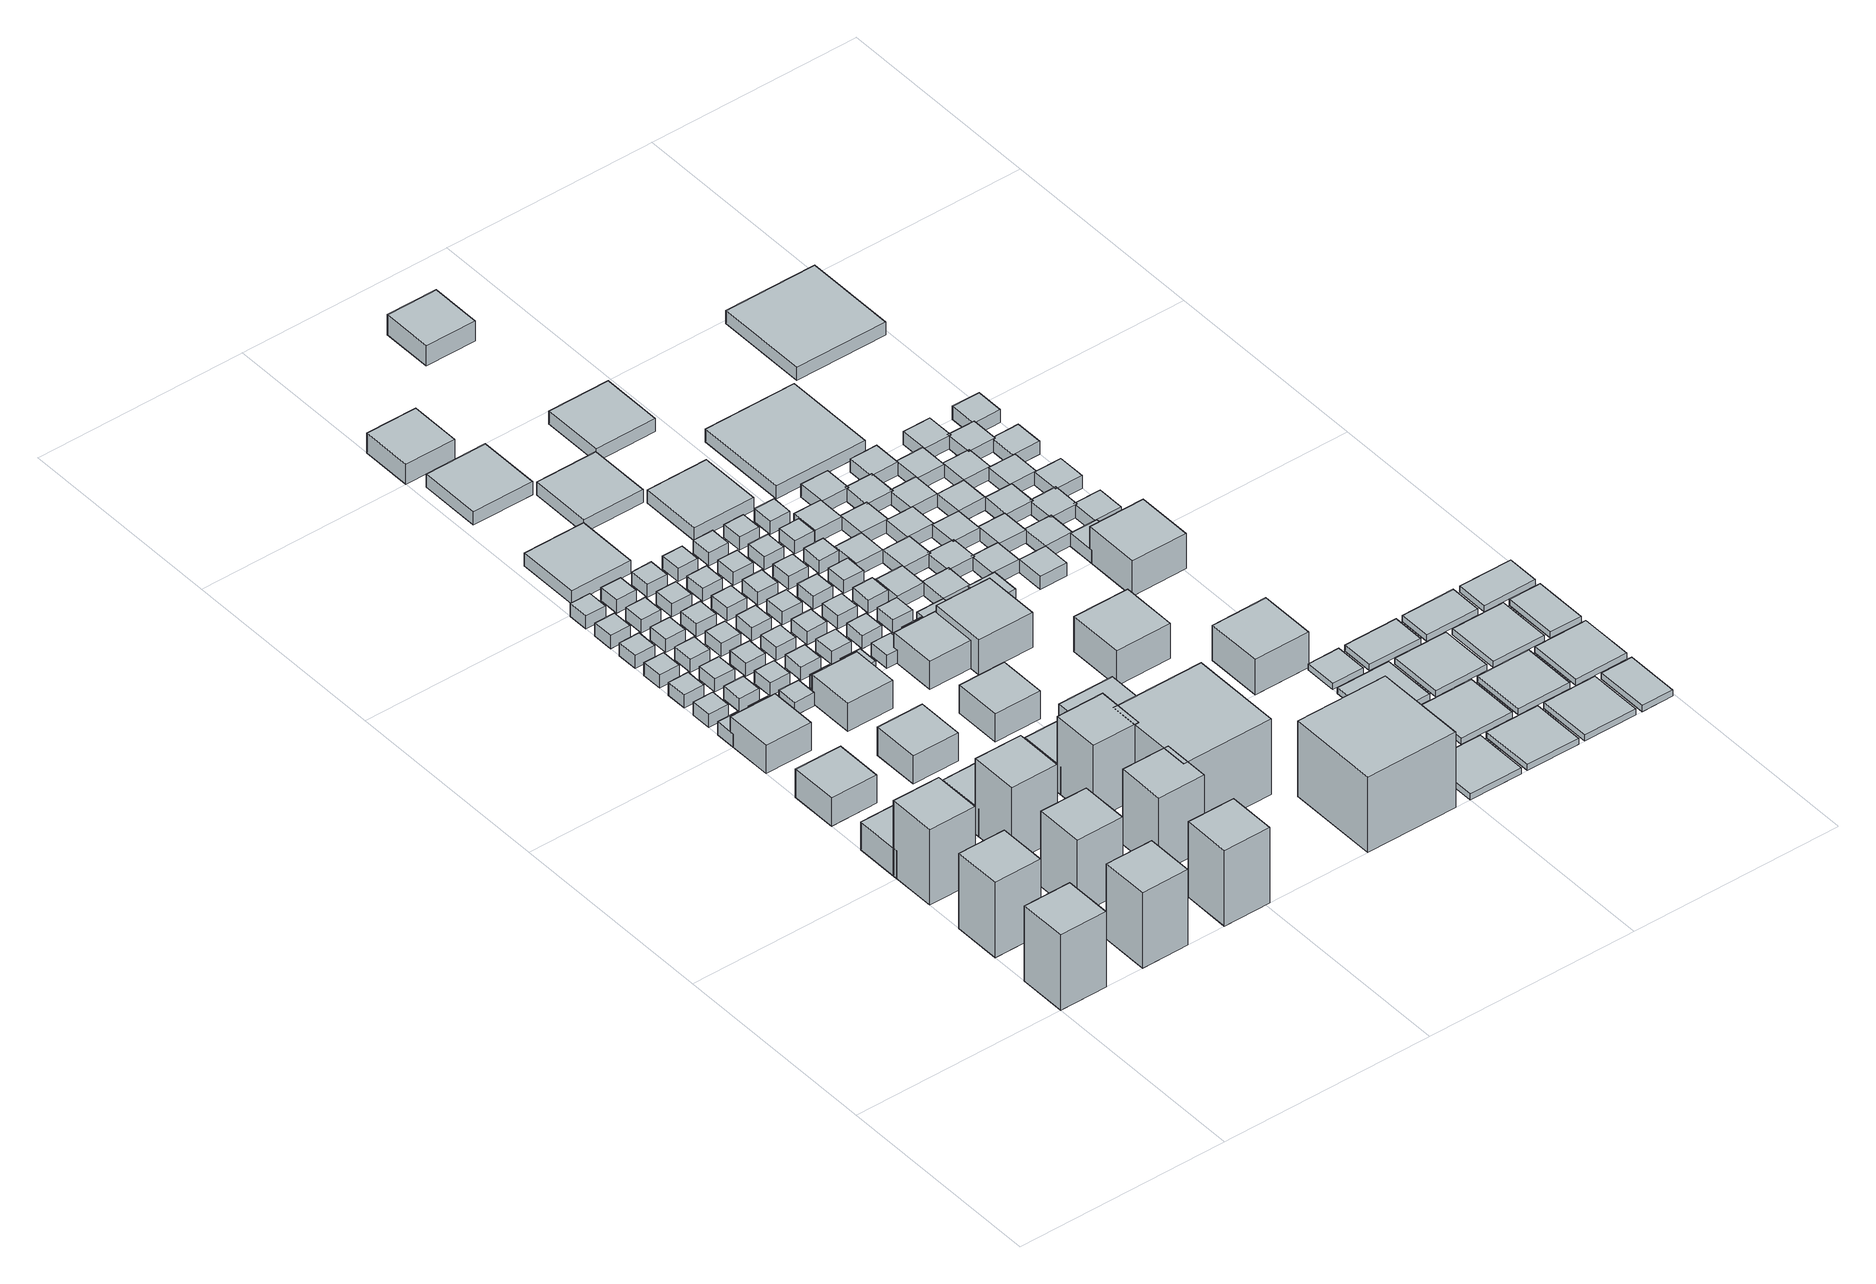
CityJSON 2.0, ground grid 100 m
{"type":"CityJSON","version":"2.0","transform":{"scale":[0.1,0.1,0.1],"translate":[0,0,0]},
"CityObjects":{
"object1":{"type":"GenericCityObject","geometry":[{"type":"Solid","lod":"1","boundaries":[[[[0,1,2,3]],[[4,5,1,0]],[[5,6,2,1]],[[6,7,3,2]],[[7,4,0,3]],[[7,6,5,4]]]]}]},
"object2":{"type":"GenericCityObject","geometry":[{"type":"Solid","lod":"1","boundaries":[[[[8,9,10,11]],[[12,13,9,8]],[[13,14,10,9]],[[14,15,11,10]],[[15,12,8,11]],[[15,14,13,12]]]]}]},
"object3":{"type":"GenericCityObject","geometry":[{"type":"Solid","lod":"1","boundaries":[[[[16,17,18,19]],[[20,21,17,16]],[[21,22,18,17]],[[22,23,19,18]],[[23,20,16,19]],[[23,22,21,20]]]]}]},
"object4":{"type":"GenericCityObject","geometry":[{"type":"Solid","lod":"1","boundaries":[[[[24,25,26,27]],[[28,29,25,24]],[[29,30,26,25]],[[30,31,27,26]],[[31,28,24,27]],[[31,30,29,28]]]]}]},
"object5":{"type":"GenericCityObject","geometry":[{"type":"Solid","lod":"1","boundaries":[[[[32,33,34,35]],[[36,37,33,32]],[[37,38,34,33]],[[38,39,35,34]],[[39,36,32,35]],[[39,38,37,36]]]]}]},
"object6":{"type":"GenericCityObject","geometry":[{"type":"Solid","lod":"1","boundaries":[[[[40,41,42,43]],[[44,45,41,40]],[[45,46,42,41]],[[46,47,43,42]],[[47,44,40,43]],[[47,46,45,44]]]]}]},
"object7":{"type":"GenericCityObject","geometry":[{"type":"Solid","lod":"1","boundaries":[[[[48,49,50,51]],[[52,53,49,48]],[[53,54,50,49]],[[54,55,51,50]],[[55,52,48,51]],[[55,54,53,52]]]]}]},
"object8":{"type":"GenericCityObject","geometry":[{"type":"Solid","lod":"1","boundaries":[[[[56,57,58,59]],[[60,61,57,56]],[[61,62,58,57]],[[62,63,59,58]],[[63,60,56,59]],[[63,62,61,60]]]]}]},
"object9":{"type":"GenericCityObject","geometry":[{"type":"Solid","lod":"1","boundaries":[[[[64,65,66,67]],[[68,69,65,64]],[[69,70,66,65]],[[70,71,67,66]],[[71,68,64,67]],[[71,70,69,68]]]]}]},
"object10":{"type":"GenericCityObject","geometry":[{"type":"Solid","lod":"1","boundaries":[[[[72,73,74,75]],[[76,77,73,72]],[[77,78,74,73]],[[78,79,75,74]],[[79,76,72,75]],[[79,78,77,76]]]]}]},
"object11":{"type":"GenericCityObject","geometry":[{"type":"Solid","lod":"1","boundaries":[[[[80,81,82,83]],[[84,85,81,80]],[[85,86,82,81]],[[86,87,83,82]],[[87,84,80,83]],[[87,86,85,84]]]]}]},
"object12":{"type":"GenericCityObject","geometry":[{"type":"Solid","lod":"1","boundaries":[[[[88,89,90,91]],[[92,93,89,88]],[[93,94,90,89]],[[94,95,91,90]],[[95,92,88,91]],[[95,94,93,92]]]]}]},
"object13":{"type":"GenericCityObject","geometry":[{"type":"Solid","lod":"1","boundaries":[[[[96,97,98,99]],[[100,101,97,96]],[[101,102,98,97]],[[102,103,99,98]],[[103,100,96,99]],[[103,102,101,100]]]]}]},
"object14":{"type":"GenericCityObject","geometry":[{"type":"Solid","lod":"1","boundaries":[[[[104,105,106,107]],[[108,109,105,104]],[[109,110,106,105]],[[110,111,107,106]],[[111,108,104,107]],[[111,110,109,108]]]]}]},
"object15":{"type":"GenericCityObject","geometry":[{"type":"Solid","lod":"1","boundaries":[[[[112,113,114,115]],[[116,117,113,112]],[[117,118,114,113]],[[118,119,115,114]],[[119,116,112,115]],[[119,118,117,116]]]]}]},
"object16":{"type":"GenericCityObject","geometry":[{"type":"Solid","lod":"1","boundaries":[[[[120,121,122,123]],[[124,125,121,120]],[[125,126,122,121]],[[126,127,123,122]],[[127,124,120,123]],[[127,126,125,124]]]]}]},
"object17":{"type":"GenericCityObject","geometry":[{"type":"Solid","lod":"1","boundaries":[[[[128,129,130,131]],[[132,133,129,128]],[[133,134,130,129]],[[134,135,131,130]],[[135,132,128,131]],[[135,134,133,132]]]]}]},
"object18":{"type":"GenericCityObject","geometry":[{"type":"Solid","lod":"1","boundaries":[[[[136,137,138,139]],[[140,141,137,136]],[[141,142,138,137]],[[142,143,139,138]],[[143,140,136,139]],[[143,142,141,140]]]]}]},
"object19":{"type":"GenericCityObject","geometry":[{"type":"Solid","lod":"1","boundaries":[[[[144,145,146,147]],[[148,149,145,144]],[[149,150,146,145]],[[150,151,147,146]],[[151,148,144,147]],[[151,150,149,148]]]]}]},
"object20":{"type":"GenericCityObject","geometry":[{"type":"Solid","lod":"1","boundaries":[[[[152,153,154,155]],[[156,157,153,152]],[[157,158,154,153]],[[158,159,155,154]],[[159,156,152,155]],[[159,158,157,156]]]]}]},
"object21":{"type":"GenericCityObject","geometry":[{"type":"Solid","lod":"1","boundaries":[[[[160,161,162,163]],[[164,165,161,160]],[[165,166,162,161]],[[166,167,163,162]],[[167,164,160,163]],[[167,166,165,164]]]]}]},
"object22":{"type":"GenericCityObject","geometry":[{"type":"Solid","lod":"1","boundaries":[[[[168,169,170,171]],[[172,173,169,168]],[[173,174,170,169]],[[174,175,171,170]],[[175,172,168,171]],[[175,174,173,172]]]]}]},
"object23":{"type":"GenericCityObject","geometry":[{"type":"Solid","lod":"1","boundaries":[[[[176,177,178,179]],[[180,181,177,176]],[[181,182,178,177]],[[182,183,179,178]],[[183,180,176,179]],[[183,182,181,180]]]]}]},
"object24":{"type":"GenericCityObject","geometry":[{"type":"Solid","lod":"1","boundaries":[[[[184,185,186,187]],[[188,189,185,184]],[[189,190,186,185]],[[190,191,187,186]],[[191,188,184,187]],[[191,190,189,188]]]]}]},
"object25":{"type":"GenericCityObject","geometry":[{"type":"Solid","lod":"1","boundaries":[[[[192,193,194,195]],[[196,197,193,192]],[[197,198,194,193]],[[198,199,195,194]],[[199,196,192,195]],[[199,198,197,196]]]]}]},
"object26":{"type":"GenericCityObject","geometry":[{"type":"Solid","lod":"1","boundaries":[[[[200,201,202,203]],[[204,205,201,200]],[[205,206,202,201]],[[206,207,203,202]],[[207,204,200,203]],[[207,206,205,204]]]]}]},
"object27":{"type":"GenericCityObject","geometry":[{"type":"Solid","lod":"1","boundaries":[[[[208,209,210,211]],[[212,213,209,208]],[[213,214,210,209]],[[214,215,211,210]],[[215,212,208,211]],[[215,214,213,212]]]]}]},
"object28":{"type":"GenericCityObject","geometry":[{"type":"Solid","lod":"1","boundaries":[[[[216,217,218,219]],[[220,221,217,216]],[[221,222,218,217]],[[222,223,219,218]],[[223,220,216,219]],[[223,222,221,220]]]]}]},
"object29":{"type":"GenericCityObject","geometry":[{"type":"Solid","lod":"1","boundaries":[[[[224,225,226,227]],[[228,229,225,224]],[[229,230,226,225]],[[230,231,227,226]],[[231,228,224,227]],[[231,230,229,228]]]]}]},
"object30":{"type":"GenericCityObject","geometry":[{"type":"Solid","lod":"1","boundaries":[[[[232,233,234,235]],[[236,237,233,232]],[[237,238,234,233]],[[238,239,235,234]],[[239,236,232,235]],[[239,238,237,236]]]]}]},
"object31":{"type":"GenericCityObject","geometry":[{"type":"Solid","lod":"1","boundaries":[[[[240,241,242,243]],[[244,245,241,240]],[[245,246,242,241]],[[246,247,243,242]],[[247,244,240,243]],[[247,246,245,244]]]]}]},
"object32":{"type":"GenericCityObject","geometry":[{"type":"Solid","lod":"1","boundaries":[[[[248,249,250,251]],[[252,253,249,248]],[[253,254,250,249]],[[254,255,251,250]],[[255,252,248,251]],[[255,254,253,252]]]]}]},
"object33":{"type":"GenericCityObject","geometry":[{"type":"Solid","lod":"1","boundaries":[[[[256,257,258,259]],[[260,261,257,256]],[[261,262,258,257]],[[262,263,259,258]],[[263,260,256,259]],[[263,262,261,260]]]]}]},
"object34":{"type":"GenericCityObject","geometry":[{"type":"Solid","lod":"1","boundaries":[[[[264,265,266,267]],[[268,269,265,264]],[[269,270,266,265]],[[270,271,267,266]],[[271,268,264,267]],[[271,270,269,268]]]]}]},
"object35":{"type":"GenericCityObject","geometry":[{"type":"Solid","lod":"1","boundaries":[[[[272,273,274,275]],[[276,277,273,272]],[[277,278,274,273]],[[278,279,275,274]],[[279,276,272,275]],[[279,278,277,276]]]]}]},
"object36":{"type":"GenericCityObject","geometry":[{"type":"Solid","lod":"1","boundaries":[[[[280,281,282,283]],[[284,285,281,280]],[[285,286,282,281]],[[286,287,283,282]],[[287,284,280,283]],[[287,286,285,284]]]]}]},
"object37":{"type":"GenericCityObject","geometry":[{"type":"Solid","lod":"1","boundaries":[[[[288,289,290,291]],[[292,293,289,288]],[[293,294,290,289]],[[294,295,291,290]],[[295,292,288,291]],[[295,294,293,292]]]]}]},
"object38":{"type":"GenericCityObject","geometry":[{"type":"Solid","lod":"1","boundaries":[[[[296,297,298,299]],[[300,301,297,296]],[[301,302,298,297]],[[302,303,299,298]],[[303,300,296,299]],[[303,302,301,300]]]]}]},
"object39":{"type":"GenericCityObject","geometry":[{"type":"Solid","lod":"1","boundaries":[[[[304,305,306,307]],[[308,309,305,304]],[[309,310,306,305]],[[310,311,307,306]],[[311,308,304,307]],[[311,310,309,308]]]]}]},
"object40":{"type":"GenericCityObject","geometry":[{"type":"Solid","lod":"1","boundaries":[[[[312,313,314,315]],[[316,317,313,312]],[[317,318,314,313]],[[318,319,315,314]],[[319,316,312,315]],[[319,318,317,316]]]]}]},
"object41":{"type":"GenericCityObject","geometry":[{"type":"Solid","lod":"1","boundaries":[[[[320,321,322,323]],[[324,325,321,320]],[[325,326,322,321]],[[326,327,323,322]],[[327,324,320,323]],[[327,326,325,324]]]]}]},
"object42":{"type":"GenericCityObject","geometry":[{"type":"Solid","lod":"1","boundaries":[[[[328,329,330,331]],[[332,333,329,328]],[[333,334,330,329]],[[334,335,331,330]],[[335,332,328,331]],[[335,334,333,332]]]]}]},
"object43":{"type":"GenericCityObject","geometry":[{"type":"Solid","lod":"1","boundaries":[[[[336,337,338,339]],[[340,341,337,336]],[[341,342,338,337]],[[342,343,339,338]],[[343,340,336,339]],[[343,342,341,340]]]]}]},
"object44":{"type":"GenericCityObject","geometry":[{"type":"Solid","lod":"1","boundaries":[[[[344,345,346,347]],[[348,349,345,344]],[[349,350,346,345]],[[350,351,347,346]],[[351,348,344,347]],[[351,350,349,348]]]]}]},
"object45":{"type":"GenericCityObject","geometry":[{"type":"Solid","lod":"1","boundaries":[[[[352,353,354,355]],[[356,357,353,352]],[[357,358,354,353]],[[358,359,355,354]],[[359,356,352,355]],[[359,358,357,356]]]]}]},
"object46":{"type":"GenericCityObject","geometry":[{"type":"Solid","lod":"1","boundaries":[[[[360,361,362,363]],[[364,365,361,360]],[[365,366,362,361]],[[366,367,363,362]],[[367,364,360,363]],[[367,366,365,364]]]]}]},
"object47":{"type":"GenericCityObject","geometry":[{"type":"Solid","lod":"1","boundaries":[[[[368,369,370,371]],[[372,373,369,368]],[[373,374,370,369]],[[374,375,371,370]],[[375,372,368,371]],[[375,374,373,372]]]]}]},
"object48":{"type":"GenericCityObject","geometry":[{"type":"Solid","lod":"1","boundaries":[[[[376,377,378,379]],[[380,381,377,376]],[[381,382,378,377]],[[382,383,379,378]],[[383,380,376,379]],[[383,382,381,380]]]]}]},
"object49":{"type":"GenericCityObject","geometry":[{"type":"Solid","lod":"1","boundaries":[[[[384,385,386,387]],[[388,389,385,384]],[[389,390,386,385]],[[390,391,387,386]],[[391,388,384,387]],[[391,390,389,388]]]]}]},
"object50":{"type":"GenericCityObject","geometry":[{"type":"Solid","lod":"1","boundaries":[[[[392,393,394,395]],[[396,397,393,392]],[[397,398,394,393]],[[398,399,395,394]],[[399,396,392,395]],[[399,398,397,396]]]]}]},
"object51":{"type":"GenericCityObject","geometry":[{"type":"Solid","lod":"1","boundaries":[[[[400,401,402,403]],[[404,405,401,400]],[[405,406,402,401]],[[406,407,403,402]],[[407,404,400,403]],[[407,406,405,404]]]]}]},
"object52":{"type":"GenericCityObject","geometry":[{"type":"Solid","lod":"1","boundaries":[[[[408,409,410,411]],[[412,413,409,408]],[[413,414,410,409]],[[414,415,411,410]],[[415,412,408,411]],[[415,414,413,412]]]]}]},
"object53":{"type":"GenericCityObject","geometry":[{"type":"Solid","lod":"1","boundaries":[[[[416,417,418,419]],[[420,421,417,416]],[[421,422,418,417]],[[422,423,419,418]],[[423,420,416,419]],[[423,422,421,420]]]]}]},
"object54":{"type":"GenericCityObject","geometry":[{"type":"Solid","lod":"1","boundaries":[[[[424,425,426,427]],[[428,429,425,424]],[[429,430,426,425]],[[430,431,427,426]],[[431,428,424,427]],[[431,430,429,428]]]]}]},
"object55":{"type":"GenericCityObject","geometry":[{"type":"Solid","lod":"1","boundaries":[[[[432,433,434,435]],[[436,437,433,432]],[[437,438,434,433]],[[438,439,435,434]],[[439,436,432,435]],[[439,438,437,436]]]]}]},
"object56":{"type":"GenericCityObject","geometry":[{"type":"Solid","lod":"1","boundaries":[[[[440,441,442,443]],[[444,445,441,440]],[[445,446,442,441]],[[446,447,443,442]],[[447,444,440,443]],[[447,446,445,444]]]]}]},
"object57":{"type":"GenericCityObject","geometry":[{"type":"Solid","lod":"1","boundaries":[[[[448,449,450,451]],[[452,453,449,448]],[[453,454,450,449]],[[454,455,451,450]],[[455,452,448,451]],[[455,454,453,452]]]]}]},
"object58":{"type":"GenericCityObject","geometry":[{"type":"Solid","lod":"1","boundaries":[[[[456,457,458,459]],[[460,461,457,456]],[[461,462,458,457]],[[462,463,459,458]],[[463,460,456,459]],[[463,462,461,460]]]]}]},
"object59":{"type":"GenericCityObject","geometry":[{"type":"Solid","lod":"1","boundaries":[[[[464,465,466,467]],[[468,469,465,464]],[[469,470,466,465]],[[470,471,467,466]],[[471,468,464,467]],[[471,470,469,468]]]]}]},
"object60":{"type":"GenericCityObject","geometry":[{"type":"Solid","lod":"1","boundaries":[[[[472,473,474,475]],[[476,477,473,472]],[[477,478,474,473]],[[478,479,475,474]],[[479,476,472,475]],[[479,478,477,476]]]]}]},
"object61":{"type":"GenericCityObject","geometry":[{"type":"Solid","lod":"1","boundaries":[[[[480,481,482,483]],[[484,485,481,480]],[[485,486,482,481]],[[486,487,483,482]],[[487,484,480,483]],[[487,486,485,484]]]]}]},
"object62":{"type":"GenericCityObject","geometry":[{"type":"Solid","lod":"1","boundaries":[[[[488,489,490,491]],[[492,493,489,488]],[[493,494,490,489]],[[494,495,491,490]],[[495,492,488,491]],[[495,494,493,492]]]]}]},
"object63":{"type":"GenericCityObject","geometry":[{"type":"Solid","lod":"1","boundaries":[[[[496,497,498,499]],[[500,501,497,496]],[[501,502,498,497]],[[502,503,499,498]],[[503,500,496,499]],[[503,502,501,500]]]]}]},
"object64":{"type":"GenericCityObject","geometry":[{"type":"Solid","lod":"1","boundaries":[[[[504,505,506,507]],[[508,509,505,504]],[[509,510,506,505]],[[510,511,507,506]],[[511,508,504,507]],[[511,510,509,508]]]]}]},
"object65":{"type":"GenericCityObject","geometry":[{"type":"Solid","lod":"1","boundaries":[[[[512,513,514,515]],[[516,517,513,512]],[[517,518,514,513]],[[518,519,515,514]],[[519,516,512,515]],[[519,518,517,516]]]]}]},
"object66":{"type":"GenericCityObject","geometry":[{"type":"Solid","lod":"1","boundaries":[[[[520,521,522,523]],[[524,525,521,520]],[[525,526,522,521]],[[526,527,523,522]],[[527,524,520,523]],[[527,526,525,524]]]]}]},
"object67":{"type":"GenericCityObject","geometry":[{"type":"Solid","lod":"1","boundaries":[[[[528,529,530,531]],[[532,533,529,528]],[[533,534,530,529]],[[534,535,531,530]],[[535,532,528,531]],[[535,534,533,532]]]]}]},
"object68":{"type":"GenericCityObject","geometry":[{"type":"Solid","lod":"1","boundaries":[[[[536,537,538,539]],[[540,541,537,536]],[[541,542,538,537]],[[542,543,539,538]],[[543,540,536,539]],[[543,542,541,540]]]]}]},
"object69":{"type":"GenericCityObject","geometry":[{"type":"Solid","lod":"1","boundaries":[[[[544,545,546,547]],[[548,549,545,544]],[[549,550,546,545]],[[550,551,547,546]],[[551,548,544,547]],[[551,550,549,548]]]]}]},
"object70":{"type":"GenericCityObject","geometry":[{"type":"Solid","lod":"1","boundaries":[[[[552,553,554,555]],[[556,557,553,552]],[[557,558,554,553]],[[558,559,555,554]],[[559,556,552,555]],[[559,558,557,556]]]]}]},
"object71":{"type":"GenericCityObject","geometry":[{"type":"Solid","lod":"1","boundaries":[[[[560,561,562,563]],[[564,565,561,560]],[[565,566,562,561]],[[566,567,563,562]],[[567,564,560,563]],[[567,566,565,564]]]]}]},
"object72":{"type":"GenericCityObject","geometry":[{"type":"Solid","lod":"1","boundaries":[[[[568,569,570,571]],[[572,573,569,568]],[[573,574,570,569]],[[574,575,571,570]],[[575,572,568,571]],[[575,574,573,572]]]]}]},
"object73":{"type":"GenericCityObject","geometry":[{"type":"Solid","lod":"1","boundaries":[[[[576,577,578,579]],[[580,581,577,576]],[[581,582,578,577]],[[582,583,579,578]],[[583,580,576,579]],[[583,582,581,580]]]]}]},
"object74":{"type":"GenericCityObject","geometry":[{"type":"Solid","lod":"1","boundaries":[[[[584,585,586,587]],[[588,589,585,584]],[[589,590,586,585]],[[590,591,587,586]],[[591,588,584,587]],[[591,590,589,588]]]]}]},
"object75":{"type":"GenericCityObject","geometry":[{"type":"Solid","lod":"1","boundaries":[[[[592,593,594,595]],[[596,597,593,592]],[[597,598,594,593]],[[598,599,595,594]],[[599,596,592,595]],[[599,598,597,596]]]]}]},
"object76":{"type":"GenericCityObject","geometry":[{"type":"Solid","lod":"1","boundaries":[[[[600,601,602,603]],[[604,605,601,600]],[[605,606,602,601]],[[606,607,603,602]],[[607,604,600,603]],[[607,606,605,604]]]]}]},
"object77":{"type":"GenericCityObject","geometry":[{"type":"Solid","lod":"1","boundaries":[[[[608,609,610,611]],[[612,613,609,608]],[[613,614,610,609]],[[614,615,611,610]],[[615,612,608,611]],[[615,614,613,612]]]]}]},
"object78":{"type":"GenericCityObject","geometry":[{"type":"Solid","lod":"1","boundaries":[[[[616,617,618,619]],[[620,621,617,616]],[[621,622,618,617]],[[622,623,619,618]],[[623,620,616,619]],[[623,622,621,620]]]]}]},
"object79":{"type":"GenericCityObject","geometry":[{"type":"Solid","lod":"1","boundaries":[[[[624,625,626,627]],[[628,629,625,624]],[[629,630,626,625]],[[630,631,627,626]],[[631,628,624,627]],[[631,630,629,628]]]]}]},
"object80":{"type":"GenericCityObject","geometry":[{"type":"Solid","lod":"1","boundaries":[[[[554,632,633,634]],[[558,635,632,554]],[[635,636,633,632]],[[636,637,634,633]],[[637,558,554,634]],[[637,636,635,558]]]]}]},
"object81":{"type":"GenericCityObject","geometry":[{"type":"Solid","lod":"1","boundaries":[[[[638,639,640,641]],[[642,643,639,638]],[[643,644,640,639]],[[644,645,641,640]],[[645,642,638,641]],[[645,644,643,642]]]]}]},
"object82":{"type":"GenericCityObject","geometry":[{"type":"Solid","lod":"1","boundaries":[[[[646,647,648,625]],[[649,650,647,646]],[[650,651,648,647]],[[651,629,625,648]],[[629,649,646,625]],[[629,651,650,649]]]]}]},
"object83":{"type":"GenericCityObject","geometry":[{"type":"Solid","lod":"1","boundaries":[[[[652,653,654,655]],[[656,657,653,652]],[[657,658,654,653]],[[658,659,655,654]],[[659,656,652,655]],[[659,658,657,656]]]]}]},
"object84":{"type":"GenericCityObject","geometry":[{"type":"Solid","lod":"1","boundaries":[[[[660,661,662,663]],[[664,665,661,660]],[[665,666,662,661]],[[666,667,663,662]],[[667,664,660,663]],[[667,666,665,664]]]]}]},
"object85":{"type":"GenericCityObject","geometry":[{"type":"Solid","lod":"1","boundaries":[[[[668,669,670,671]],[[672,673,669,668]],[[673,674,670,669]],[[674,675,671,670]],[[675,672,668,671]],[[675,674,673,672]]]]}]},
"object86":{"type":"GenericCityObject","geometry":[{"type":"Solid","lod":"1","boundaries":[[[[626,676,677,678]],[[630,679,676,626]],[[679,680,677,676]],[[680,681,678,677]],[[681,630,626,678]],[[681,680,679,630]]]]}]},
"object87":{"type":"GenericCityObject","geometry":[{"type":"Solid","lod":"1","boundaries":[[[[682,683,684,685]],[[686,687,683,682]],[[687,688,684,683]],[[688,689,685,684]],[[689,686,682,685]],[[689,688,687,686]]]]}]},
"object88":{"type":"GenericCityObject","geometry":[{"type":"Solid","lod":"1","boundaries":[[[[690,691,692,693]],[[694,695,691,690]],[[695,696,692,691]],[[696,697,693,692]],[[697,694,690,693]],[[697,696,695,694]]]]}]},
"object89":{"type":"GenericCityObject","geometry":[{"type":"Solid","lod":"1","boundaries":[[[[698,699,700,701]],[[702,703,699,698]],[[703,704,700,699]],[[704,705,701,700]],[[705,702,698,701]],[[705,704,703,702]]]]}]},
"object90":{"type":"GenericCityObject","geometry":[{"type":"Solid","lod":"1","boundaries":[[[[706,707,708,709]],[[710,711,707,706]],[[711,712,708,707]],[[712,713,709,708]],[[713,710,706,709]],[[713,712,711,710]]]]}]},
"object91":{"type":"GenericCityObject","geometry":[{"type":"Solid","lod":"1","boundaries":[[[[714,715,716,717]],[[718,719,715,714]],[[719,720,716,715]],[[720,721,717,716]],[[721,718,714,717]],[[721,720,719,718]]]]}]},
"object92":{"type":"GenericCityObject","geometry":[{"type":"Solid","lod":"1","boundaries":[[[[722,723,724,725]],[[726,727,723,722]],[[727,728,724,723]],[[728,729,725,724]],[[729,726,722,725]],[[729,728,727,726]]]]}]},
"object93":{"type":"GenericCityObject","geometry":[{"type":"Solid","lod":"1","boundaries":[[[[730,731,732,733]],[[734,735,731,730]],[[735,736,732,731]],[[736,737,733,732]],[[737,734,730,733]],[[737,736,735,734]]]]}]},
"object94":{"type":"GenericCityObject","geometry":[{"type":"Solid","lod":"1","boundaries":[[[[738,739,740,741]],[[742,743,739,738]],[[743,744,740,739]],[[744,745,741,740]],[[745,742,738,741]],[[745,744,743,742]]]]}]},
"object95":{"type":"GenericCityObject","geometry":[{"type":"Solid","lod":"1","boundaries":[[[[746,747,748,715]],[[749,750,747,746]],[[750,751,748,747]],[[751,719,715,748]],[[719,749,746,715]],[[719,751,750,749]]]]}]},
"object96":{"type":"GenericCityObject","geometry":[{"type":"Solid","lod":"1","boundaries":[[[[752,753,754,755]],[[756,757,753,752]],[[757,758,754,753]],[[758,759,755,754]],[[759,756,752,755]],[[759,758,757,756]]]]}]},
"object97":{"type":"GenericCityObject","geometry":[{"type":"Solid","lod":"1","boundaries":[[[[760,761,762,763]],[[764,765,761,760]],[[765,766,762,761]],[[766,767,763,762]],[[767,764,760,763]],[[767,766,765,764]]]]}]},
"object98":{"type":"GenericCityObject","geometry":[{"type":"Solid","lod":"1","boundaries":[[[[768,769,770,771]],[[772,773,769,768]],[[773,774,770,769]],[[774,775,771,770]],[[775,772,768,771]],[[775,774,773,772]]]]}]},
"object99":{"type":"GenericCityObject","geometry":[{"type":"Solid","lod":"1","boundaries":[[[[776,777,778,779]],[[780,781,777,776]],[[781,782,778,777]],[[782,783,779,778]],[[783,780,776,779]],[[783,782,781,780]]]]}]},
"object100":{"type":"GenericCityObject","geometry":[{"type":"Solid","lod":"1","boundaries":[[[[784,785,786,787]],[[788,789,785,784]],[[789,790,786,785]],[[790,791,787,786]],[[791,788,784,787]],[[791,790,789,788]]]]}]},
"object101":{"type":"GenericCityObject","geometry":[{"type":"Solid","lod":"1","boundaries":[[[[792,793,794,795]],[[796,797,793,792]],[[797,798,794,793]],[[798,799,795,794]],[[799,796,792,795]],[[799,798,797,796]]]]}]},
"object102":{"type":"GenericCityObject","geometry":[{"type":"Solid","lod":"1","boundaries":[[[[800,801,802,803]],[[804,805,801,800]],[[805,806,802,801]],[[806,807,803,802]],[[807,804,800,803]],[[807,806,805,804]]]]}]},
"object103":{"type":"GenericCityObject","geometry":[{"type":"Solid","lod":"1","boundaries":[[[[740,808,809,769]],[[744,810,808,740]],[[810,811,809,808]],[[811,773,769,809]],[[773,744,740,769]],[[773,811,810,744]]]]}]},
"object104":{"type":"GenericCityObject","geometry":[{"type":"Solid","lod":"1","boundaries":[[[[812,813,814,815]],[[816,817,813,812]],[[817,818,814,813]],[[818,819,815,814]],[[819,816,812,815]],[[819,818,817,816]]]]}]},
"object105":{"type":"GenericCityObject","geometry":[{"type":"Solid","lod":"1","boundaries":[[[[748,820,821,822]],[[751,823,820,748]],[[823,824,821,820]],[[824,825,822,821]],[[825,751,748,822]],[[825,824,823,751]]]]}]},
"object106":{"type":"GenericCityObject","geometry":[{"type":"Solid","lod":"1","boundaries":[[[[826,827,828,829]],[[830,831,827,826]],[[831,832,828,827]],[[832,833,829,828]],[[833,830,826,829]],[[833,832,831,830]]]]}]},
"object107":{"type":"GenericCityObject","geometry":[{"type":"Solid","lod":"1","boundaries":[[[[834,835,836,808]],[[837,838,835,834]],[[838,839,836,835]],[[839,810,808,836]],[[810,837,834,808]],[[810,839,838,837]]]]}]},
"object108":{"type":"GenericCityObject","geometry":[{"type":"Solid","lod":"1","boundaries":[[[[840,841,842,843]],[[844,845,841,840]],[[845,846,842,841]],[[846,847,843,842]],[[847,844,840,843]],[[847,846,845,844]]]]}]},
"object109":{"type":"GenericCityObject","geometry":[{"type":"Solid","lod":"1","boundaries":[[[[848,849,850,851]],[[852,853,849,848]],[[853,854,850,849]],[[854,855,851,850]],[[855,852,848,851]],[[855,854,853,852]]]]}]},
"object110":{"type":"GenericCityObject","geometry":[{"type":"Solid","lod":"1","boundaries":[[[[856,857,858,859]],[[860,861,857,856]],[[861,862,858,857]],[[862,863,859,858]],[[863,860,856,859]],[[863,862,861,860]]]]}]},
"object111":{"type":"GenericCityObject","geometry":[{"type":"Solid","lod":"1","boundaries":[[[[864,865,866,867]],[[868,869,865,864]],[[869,870,866,865]],[[870,871,867,866]],[[871,868,864,867]],[[871,870,869,868]]]]}]},
"object112":{"type":"GenericCityObject","geometry":[{"type":"Solid","lod":"1","boundaries":[[[[809,872,873,874]],[[811,875,872,809]],[[875,876,873,872]],[[876,877,874,873]],[[877,811,809,874]],[[877,876,875,811]]]]}]},
"object113":{"type":"GenericCityObject","geometry":[{"type":"Solid","lod":"1","boundaries":[[[[878,879,880,881]],[[882,883,879,878]],[[883,884,880,879]],[[884,885,881,880]],[[885,882,878,881]],[[885,884,883,882]]]]}]},
"object114":{"type":"GenericCityObject","geometry":[{"type":"Solid","lod":"1","boundaries":[[[[886,887,888,889]],[[890,891,887,886]],[[891,892,888,887]],[[892,893,889,888]],[[893,890,886,889]],[[893,892,891,890]]]]}]},
"object115":{"type":"GenericCityObject","geometry":[{"type":"Solid","lod":"1","boundaries":[[[[894,895,896,897]],[[898,899,895,894]],[[899,900,896,895]],[[900,901,897,896]],[[901,898,894,897]],[[901,900,899,898]]]]}]},
"object116":{"type":"GenericCityObject","geometry":[{"type":"Solid","lod":"1","boundaries":[[[[902,903,904,905]],[[906,907,903,902]],[[907,908,904,903]],[[908,909,905,904]],[[909,906,902,905]],[[909,908,907,906]]]]}]},
"object117":{"type":"GenericCityObject","geometry":[{"type":"Solid","lod":"1","boundaries":[[[[910,911,912,913]],[[914,915,911,910]],[[915,916,912,911]],[[916,917,913,912]],[[917,914,910,913]],[[917,916,915,914]]]]}]},
"object118":{"type":"GenericCityObject","geometry":[{"type":"Solid","lod":"1","boundaries":[[[[918,919,920,921]],[[922,923,919,918]],[[923,924,920,919]],[[924,925,921,920]],[[925,922,918,921]],[[925,924,923,922]]]]}]},
"object119":{"type":"GenericCityObject","geometry":[{"type":"Solid","lod":"1","boundaries":[[[[926,927,928,929]],[[930,931,927,926]],[[931,932,928,927]],[[932,933,929,928]],[[933,930,926,929]],[[933,932,931,930]]]]}]},
"object120":{"type":"GenericCityObject","geometry":[{"type":"Solid","lod":"1","boundaries":[[[[934,935,936,937]],[[938,939,935,934]],[[939,940,936,935]],[[940,941,937,936]],[[941,938,934,937]],[[941,940,939,938]]]]}]},
"object121":{"type":"GenericCityObject","geometry":[{"type":"Solid","lod":"1","boundaries":[[[[942,943,944,945]],[[946,947,943,942]],[[947,948,944,943]],[[948,949,945,944]],[[949,946,942,945]],[[949,948,947,946]]]]}]},
"object122":{"type":"GenericCityObject","geometry":[{"type":"Solid","lod":"1","boundaries":[[[[950,951,952,953]],[[954,955,951,950]],[[955,956,952,951]],[[956,957,953,952]],[[957,954,950,953]],[[957,956,955,954]]]]}]},
"object123":{"type":"GenericCityObject","geometry":[{"type":"Solid","lod":"1","boundaries":[[[[958,959,960,961]],[[962,963,959,958]],[[963,964,960,959]],[[964,965,961,960]],[[965,962,958,961]],[[965,964,963,962]]]]}]},
"object124":{"type":"GenericCityObject","geometry":[{"type":"Solid","lod":"1","boundaries":[[[[966,967,968,969]],[[970,971,967,966]],[[971,972,968,967]],[[972,973,969,968]],[[973,970,966,969]],[[973,972,971,970]]]]}]},
"object125":{"type":"GenericCityObject","geometry":[{"type":"Solid","lod":"1","boundaries":[[[[974,975,976,977]],[[978,979,975,974]],[[979,980,976,975]],[[980,981,977,976]],[[981,978,974,977]],[[981,980,979,978]]]]}]},
"object126":{"type":"GenericCityObject","geometry":[{"type":"Solid","lod":"1","boundaries":[[[[982,983,984,985]],[[986,987,983,982]],[[987,988,984,983]],[[988,989,985,984]],[[989,986,982,985]],[[989,988,987,986]]]]}]},
"object127":{"type":"GenericCityObject","geometry":[{"type":"Solid","lod":"1","boundaries":[[[[990,991,992,993]],[[994,995,991,990]],[[995,996,992,991]],[[996,997,993,992]],[[997,994,990,993]],[[997,996,995,994]]]]}]},
"object128":{"type":"GenericCityObject","geometry":[{"type":"Solid","lod":"1","boundaries":[[[[998,999,1000,1001]],[[1002,1003,999,998]],[[1003,1004,1000,999]],[[1004,1005,1001,1000]],[[1005,1002,998,1001]],[[1005,1004,1003,1002]]]]}]},
"object129":{"type":"GenericCityObject","geometry":[{"type":"Solid","lod":"1","boundaries":[[[[1006,1007,1008,1009]],[[1010,1011,1007,1006]],[[1011,1012,1008,1007]],[[1012,1013,1009,1008]],[[1013,1010,1006,1009]],[[1013,1012,1011,1010]]]]}]},
"object130":{"type":"GenericCityObject","geometry":[{"type":"Solid","lod":"1","boundaries":[[[[1014,1015,1016,1017]],[[1018,1019,1015,1014]],[[1019,1020,1016,1015]],[[1020,1021,1017,1016]],[[1021,1018,1014,1017]],[[1021,1020,1019,1018]]]]}]},
"object131":{"type":"GenericCityObject","geometry":[{"type":"Solid","lod":"1","boundaries":[[[[1022,1023,1024,1025]],[[1026,1027,1023,1022]],[[1027,1028,1024,1023]],[[1028,1029,1025,1024]],[[1029,1026,1022,1025]],[[1029,1028,1027,1026]]]]}]}
},
"vertices":[
[0,0,0],[222,0,0],[222,222,0],[0,222,0],[0,0,375],[222,0,375],[222,222,375],[0,222,375],
[0,400,0],[222,400,0],[222,622,0],[0,622,0],[0,400,375],[222,400,375],[222,622,375],[0,622,375],
[0,800,0],[222,800,0],[222,1022,0],[0,1022,0],[0,800,375],[222,800,375],[222,1022,375],[0,1022,375],
[0,1000,0],[220,1000,0],[220,1220,0],[0,1220,0],[0,1000,140],[220,1000,140],[220,1220,140],[0,1220,140],
[400,0,0],[622,0,0],[622,222,0],[400,222,0],[400,0,375],[622,0,375],[622,222,375],[400,222,375],
[0,1400,0],[220,1400,0],[220,1620,0],[0,1620,0],[0,1400,140],[220,1400,140],[220,1620,140],[0,1620,140],
[0,2000,0],[96,2000,0],[96,2096,0],[0,2096,0],[0,2000,65],[96,2000,65],[96,2096,65],[0,2096,65],
[400,400,0],[622,400,0],[622,622,0],[400,622,0],[400,400,375],[622,400,375],[622,622,375],[400,622,375],
[0,1800,0],[220,1800,0],[220,2020,0],[0,2020,0],[0,1800,140],[220,1800,140],[220,2020,140],[0,2020,140],
[0,2150,0],[96,2150,0],[96,2246,0],[0,2246,0],[0,2150,65],[96,2150,65],[96,2246,65],[0,2246,65],
[0,2300,0],[96,2300,0],[96,2396,0],[0,2396,0],[0,2300,65],[96,2300,65],[96,2396,65],[0,2396,65],
[400,800,0],[622,800,0],[622,1022,0],[400,1022,0],[400,800,375],[622,800,375],[622,1022,375],[400,1022,375],
[0,2450,0],[96,2450,0],[96,2546,0],[0,2546,0],[0,2450,65],[96,2450,65],[96,2546,65],[0,2546,65],
[150,2000,0],[246,2000,0],[246,2096,0],[150,2096,0],[150,2000,65],[246,2000,65],[246,2096,65],[150,2096,65],
[0,2600,0],[96,2600,0],[96,2696,0],[0,2696,0],[0,2600,65],[96,2600,65],[96,2696,65],[0,2696,65],
[400,1000,0],[620,1000,0],[620,1220,0],[400,1220,0],[400,1000,140],[620,1000,140],[620,1220,140],[400,1220,140],
[150,2150,0],[246,2150,0],[246,2246,0],[150,2246,0],[150,2150,65],[246,2150,65],[246,2246,65],[150,2246,65],
[0,2750,0],[96,2750,0],[96,2846,0],[0,2846,0],[0,2750,65],[96,2750,65],[96,2846,65],[0,2846,65],
[150,2300,0],[246,2300,0],[246,2396,0],[150,2396,0],[150,2300,65],[246,2300,65],[246,2396,65],[150,2396,65],
[0,2900,0],[96,2900,0],[96,2996,0],[0,2996,0],[0,2900,65],[96,2900,65],[96,2996,65],[0,2996,65],
[800,0,0],[1022,0,0],[1022,222,0],[800,222,0],[800,0,375],[1022,0,375],[1022,222,375],[800,222,375],
[150,2450,0],[246,2450,0],[246,2546,0],[150,2546,0],[150,2450,65],[246,2450,65],[246,2546,65],[150,2546,65],
[300,2000,0],[396,2000,0],[396,2096,0],[300,2096,0],[300,2000,65],[396,2000,65],[396,2096,65],[300,2096,65],
[400,1400,0],[620,1400,0],[620,1620,0],[400,1620,0],[400,1400,140],[620,1400,140],[620,1620,140],[400,1620,140],
[150,2600,0],[246,2600,0],[246,2696,0],[150,2696,0],[150,2600,65],[246,2600,65],[246,2696,65],[150,2696,65],
[300,2150,0],[396,2150,0],[396,2246,0],[300,2246,0],[300,2150,65],[396,2150,65],[396,2246,65],[300,2246,65],
[150,2750,0],[246,2750,0],[246,2846,0],[150,2846,0],[150,2750,65],[246,2750,65],[246,2846,65],[150,2846,65],
[300,2300,0],[396,2300,0],[396,2396,0],[300,2396,0],[300,2300,65],[396,2300,65],[396,2396,65],[300,2396,65],
[800,400,0],[1022,400,0],[1022,622,0],[800,622,0],[800,400,375],[1022,400,375],[1022,622,375],[800,622,375],
[150,2900,0],[246,2900,0],[246,2996,0],[150,2996,0],[150,2900,65],[246,2900,65],[246,2996,65],[150,2996,65],
[400,1800,0],[620,1800,0],[620,2020,0],[400,2020,0],[400,1800,140],[620,1800,140],[620,2020,140],[400,2020,140],
[300,2450,0],[396,2450,0],[396,2546,0],[300,2546,0],[300,2450,65],[396,2450,65],[396,2546,65],[300,2546,65],
[450,2000,0],[546,2000,0],[546,2096,0],[450,2096,0],[450,2000,65],[546,2000,65],[546,2096,65],[450,2096,65],
[300,2600,0],[396,2600,0],[396,2696,0],[300,2696,0],[300,2600,65],[396,2600,65],[396,2696,65],[300,2696,65],
[50,3050,0],[339,3050,0],[339,3339,0],[50,3339,0],[50,3050,65],[339,3050,65],[339,3339,65],[50,3339,65],
[450,2150,0],[546,2150,0],[546,2246,0],[450,2246,0],[450,2150,65],[546,2150,65],[546,2246,65],[450,2246,65],
[800,800,0],[1022,800,0],[1022,1022,0],[800,1022,0],[800,800,375],[1022,800,375],[1022,1022,375],[800,1022,375],
[300,2750,0],[396,2750,0],[396,2846,0],[300,2846,0],[300,2750,65],[396,2750,65],[396,2846,65],[300,2846,65],
[450,2300,0],[546,2300,0],[546,2396,0],[450,2396,0],[450,2300,65],[546,2300,65],[546,2396,65],[450,2396,65],
[300,2900,0],[396,2900,0],[396,2996,0],[300,2996,0],[300,2900,65],[396,2900,65],[396,2996,65],[300,2996,65],
[800,1000,0],[1020,1000,0],[1020,1220,0],[800,1220,0],[800,1000,140],[1020,1000,140],[1020,1220,140],[800,1220,140],
[450,2450,0],[546,2450,0],[546,2546,0],[450,2546,0],[450,2450,65],[546,2450,65],[546,2546,65],[450,2546,65],
[600,2000,0],[696,2000,0],[696,2096,0],[600,2096,0],[600,2000,65],[696,2000,65],[696,2096,65],[600,2096,65],
[450,2600,0],[546,2600,0],[546,2696,0],[450,2696,0],[450,2600,65],[546,2600,65],[546,2696,65],[450,2696,65],
[600,2150,0],[696,2150,0],[696,2246,0],[600,2246,0],[600,2150,65],[696,2150,65],[696,2246,65],[600,2246,65],
[50,3650,0],[339,3650,0],[339,3939,0],[50,3939,0],[50,3650,65],[339,3650,65],[339,3939,65],[50,3939,65],
[450,2750,0],[546,2750,0],[546,2846,0],[450,2846,0],[450,2750,65],[546,2750,65],[546,2846,65],[450,2846,65],
[600,2300,0],[696,2300,0],[696,2396,0],[600,2396,0],[600,2300,65],[696,2300,65],[696,2396,65],[600,2396,65],
[0,4000,0],[238,4000,0],[238,4238,0],[0,4238,0],[0,4000,100],[238,4000,100],[238,4238,100],[0,4238,100],
[800,1400,0],[1020,1400,0],[1020,1620,0],[800,1620,0],[800,1400,140],[1020,1400,140],[1020,1620,140],[800,1620,140],
[450,2900,0],[546,2900,0],[546,2996,0],[450,2996,0],[450,2900,65],[546,2900,65],[546,2996,65],[450,2996,65],
[600,2450,0],[696,2450,0],[696,2546,0],[600,2546,0],[600,2450,65],[696,2450,65],[696,2546,65],[600,2546,65],
[750,2000,0],[846,2000,0],[846,2096,0],[750,2096,0],[750,2000,65],[846,2000,65],[846,2096,65],[750,2096,65],
[1000,500,0],[1429,500,0],[1429,929,0],[1000,929,0],[1000,500,375],[1429,500,375],[1429,929,375],[1000,929,375],
[600,2600,0],[696,2600,0],[696,2696,0],[600,2696,0],[600,2600,65],[696,2600,65],[696,2696,65],[600,2696,65],
[750,2150,0],[846,2150,0],[846,2246,0],[750,2246,0],[750,2150,65],[846,2150,65],[846,2246,65],[750,2246,65],
[1000,1000,0],[1262,1000,0],[1262,1262,0],[1000,1262,0],[1000,1000,175],[1262,1000,175],[1262,1262,175],[1000,1262,175],
[800,1800,0],[1020,1800,0],[1020,2020,0],[800,2020,0],[800,1800,140],[1020,1800,140],[1020,2020,140],[800,2020,140],
[600,2750,0],[696,2750,0],[696,2846,0],[600,2846,0],[600,2750,65],[696,2750,65],[696,2846,65],[600,2846,65],
[750,2300,0],[846,2300,0],[846,2396,0],[750,2396,0],[750,2300,65],[846,2300,65],[846,2396,65],[750,2396,65],
[600,2900,0],[696,2900,0],[696,2996,0],[600,2996,0],[600,2900,65],[696,2900,65],[696,2996,65],[600,2996,65],
[350,3350,0],[639,3350,0],[639,3639,0],[350,3639,0],[350,3350,65],[639,3350,65],[639,3639,65],[350,3639,65],
[750,2450,0],[846,2450,0],[846,2546,0],[750,2546,0],[750,2450,65],[846,2450,65],[846,2546,65],[750,2546,65],
[900,2000,0],[996,2000,0],[996,2096,0],[900,2096,0],[900,2000,65],[996,2000,65],[996,2096,65],[900,2096,65],
[750,2600,0],[846,2600,0],[846,2696,0],[750,2696,0],[750,2600,65],[846,2600,65],[846,2696,65],[750,2696,65],
[900,2150,0],[996,2150,0],[996,2246,0],[900,2246,0],[900,2150,65],[996,2150,65],[996,2246,65],[900,2246,65],
[750,2750,0],[846,2750,0],[846,2846,0],[750,2846,0],[750,2750,65],[846,2750,65],[846,2846,65],[750,2846,65],
[900,2300,0],[996,2300,0],[996,2396,0],[900,2396,0],[900,2300,65],[996,2300,65],[996,2396,65],[900,2396,65],
[750,2900,0],[846,2900,0],[846,2996,0],[750,2996,0],[750,2900,65],[846,2900,65],[846,2996,65],[750,2996,65],
[1000,2000,0],[1130,2000,0],[1130,2130,0],[1000,2130,0],[1000,2000,65],[1130,2000,65],[1130,2130,65],[1000,2130,65],
[1000,1750,0],[1262,1750,0],[1262,2012,0],[1000,2012,0],[1000,1750,175],[1262,1750,175],[1262,2012,175],[1000,2012,175],
[900,2450,0],[996,2450,0],[996,2546,0],[900,2546,0],[900,2450,65],[996,2450,65],[996,2546,65],[900,2546,65],
[900,2600,0],[996,2600,0],[996,2696,0],[900,2696,0],[900,2600,65],[996,2600,65],[996,2696,65],[900,2696,65],
[650,3050,0],[939,3050,0],[939,3339,0],[650,3339,0],[650,3050,65],[939,3050,65],[939,3339,65],[650,3339,65],
[1000,2250,0],[1130,2250,0],[1130,2380,0],[1000,2380,0],[1000,2250,65],[1130,2250,65],[1130,2380,65],[1000,2380,65],
[1500,0,0],[1929,0,0],[1929,429,0],[1500,429,0],[1500,0,375],[1929,0,375],[1929,429,375],[1500,429,375],
[900,2750,0],[996,2750,0],[996,2846,0],[900,2846,0],[900,2750,65],[996,2750,65],[996,2846,65],[900,2846,65],
[900,2900,0],[996,2900,0],[996,2996,0],[900,2996,0],[900,2900,65],[996,2900,65],[996,2996,65],[900,2996,65],
[1000,2500,0],[1130,2500,0],[1130,2630,0],[1000,2630,0],[1000,2500,65],[1130,2500,65],[1130,2630,65],[1000,2630,65],
[1260,2130,0],[1260,2260,0],[1130,2260,0],[1260,2130,65],[1260,2260,65],[1130,2260,65],
[1000,2750,0],[1130,2750,0],[1130,2880,0],[1000,2880,0],[1000,2750,65],[1130,2750,65],[1130,2880,65],[1000,2880,65],
[1130,2370,0],[1260,2370,0],[1260,2500,0],[1130,2370,65],[1260,2370,65],[1260,2500,65],
[650,3650,0],[939,3650,0],[939,3939,0],[650,3939,0],[650,3650,65],[939,3650,65],[939,3939,65],[650,3939,65],
[1250,2000,0],[1380,2000,0],[1380,2130,0],[1250,2130,0],[1250,2000,65],[1380,2000,65],[1380,2130,65],[1250,2130,65],
[1370,1370,0],[1632,1370,0],[1632,1632,0],[1370,1632,0],[1370,1370,175],[1632,1370,175],[1632,1632,175],[1370,1632,175],
[1260,2630,0],[1260,2760,0],[1130,2760,0],[1260,2630,65],[1260,2760,65],[1130,2760,65],
[500,4500,0],[738,4500,0],[738,4738,0],[500,4738,0],[500,4500,100],[738,4500,100],[738,4738,100],[500,4738,100],
[1250,2250,0],[1380,2250,0],[1380,2380,0],[1250,2380,0],[1250,2250,65],[1380,2250,65],[1380,2380,65],[1250,2380,65],
[1130,2870,0],[1260,2870,0],[1260,3000,0],[1130,3000,0],[1130,2870,65],[1260,2870,65],[1260,3000,65],[1130,3000,65],
[1250,2500,0],[1380,2500,0],[1380,2630,0],[1250,2630,0],[1250,2500,65],[1380,2500,65],[1380,2630,65],[1250,2630,65],
[1370,2130,0],[1500,2130,0],[1500,2260,0],[1370,2260,0],[1370,2130,65],[1500,2130,65],[1500,2260,65],[1370,2260,65],
[1250,2750,0],[1380,2750,0],[1380,2880,0],[1250,2880,0],[1250,2750,65],[1380,2750,65],[1380,2880,65],[1250,2880,65],
[2000,0,0],[2250,0,0],[2250,250,0],[2000,250,0],[2000,0,30],[2250,0,30],[2250,250,30],[2000,250,30],
[1370,2370,0],[1500,2370,0],[1500,2500,0],[1370,2500,0],[1370,2370,65],[1500,2370,65],[1500,2500,65],[1370,2500,65],
[1500,2000,0],[1630,2000,0],[1630,2130,0],[1500,2000,65],[1630,2000,65],[1630,2130,65],
[2000,280,0],[2150,280,0],[2150,530,0],[2000,530,0],[2000,280,30],[2150,280,30],[2150,530,30],[2000,530,30],
[1750,1000,0],[2012,1000,0],[2012,1262,0],[1750,1262,0],[1750,1000,175],[2012,1000,175],[2012,1262,175],[1750,1262,175],
[1370,2630,0],[1500,2630,0],[1500,2760,0],[1370,2760,0],[1370,2630,65],[1500,2630,65],[1500,2760,65],[1370,2760,65],
[1050,3050,0],[1483,3050,0],[1483,3483,0],[1050,3483,0],[1050,3050,65],[1483,3050,65],[1483,3483,65],[1050,3483,65],
[1500,2250,0],[1630,2250,0],[1630,2380,0],[1500,2380,0],[1500,2250,65],[1630,2250,65],[1630,2380,65],[1500,2380,65],
[1370,2870,0],[1500,2870,0],[1500,3000,0],[1370,3000,0],[1370,2870,65],[1500,2870,65],[1500,3000,65],[1370,3000,65],
[2000,560,0],[2250,560,0],[2250,810,0],[2000,810,0],[2000,560,30],[2250,560,30],[2250,810,30],[2000,810,30],
[1630,2500,0],[1630,2630,0],[1630,2500,65],[1630,2630,65],
[2000,840,0],[2150,840,0],[2150,990,0],[2000,990,0],[2000,840,30],[2150,840,30],[2150,990,30],[2000,990,30],
[1760,2130,0],[1760,2260,0],[1630,2260,0],[1760,2130,65],[1760,2260,65],[1630,2260,65],
[1500,2750,0],[1630,2750,0],[1630,2880,0],[1500,2880,0],[1500,2750,65],[1630,2750,65],[1630,2880,65],[1500,2880,65],
[1630,2370,0],[1760,2370,0],[1760,2500,0],[1630,2370,65],[1760,2370,65],[1760,2500,65],
[2180,280,0],[2430,280,0],[2430,530,0],[2180,530,0],[2180,280,30],[2430,280,30],[2430,530,30],[2180,530,30],
[1750,2000,0],[1880,2000,0],[1880,2130,0],[1750,2130,0],[1750,2000,65],[1880,2000,65],[1880,2130,65],[1750,2130,65],
[2280,0,0],[2530,0,0],[2530,250,0],[2280,250,0],[2280,0,30],[2530,0,30],[2530,250,30],[2280,250,30],
[1750,1750,0],[2012,1750,0],[2012,2012,0],[1750,2012,0],[1750,1750,175],[2012,1750,175],[2012,2012,175],[1750,2012,175],
[1760,2630,0],[1760,2760,0],[1630,2760,0],[1760,2630,65],[1760,2760,65],[1630,2760,65],
[1750,2250,0],[1880,2250,0],[1880,2380,0],[1750,2380,0],[1750,2250,65],[1880,2250,65],[1880,2380,65],[1750,2380,65],
[1630,2870,0],[1760,2870,0],[1760,3000,0],[1630,3000,0],[1630,2870,65],[1760,2870,65],[1760,3000,65],[1630,3000,65],
[2180,840,0],[2430,840,0],[2430,990,0],[2180,990,0],[2180,840,30],[2430,840,30],[2430,990,30],[2180,990,30],
[1750,2500,0],[1880,2500,0],[1880,2630,0],[1750,2630,0],[1750,2500,65],[1880,2500,65],[1880,2630,65],[1750,2630,65],
[1870,2130,0],[2000,2130,0],[2000,2260,0],[1870,2260,0],[1870,2130,65],[2000,2130,65],[2000,2260,65],[1870,2260,65],
[2280,560,0],[2530,560,0],[2530,810,0],[2280,810,0],[2280,560,30],[2530,560,30],[2530,810,30],[2280,810,30],
[1750,2750,0],[1880,2750,0],[1880,2880,0],[1750,2880,0],[1750,2750,65],[1880,2750,65],[1880,2880,65],[1750,2880,65],
[1870,2370,0],[2000,2370,0],[2000,2500,0],[1870,2500,0],[1870,2370,65],[2000,2370,65],[2000,2500,65],[1870,2500,65],
[2460,280,0],[2710,280,0],[2710,530,0],[2460,530,0],[2460,280,30],[2710,280,30],[2710,530,30],[2460,530,30],
[2560,0,0],[2810,0,0],[2810,250,0],[2560,250,0],[2560,0,30],[2810,0,30],[2810,250,30],[2560,250,30],
[1870,2630,0],[2000,2630,0],[2000,2760,0],[1870,2760,0],[1870,2630,65],[2000,2630,65],[2000,2760,65],[1870,2760,65],
[1870,2870,0],[2000,2870,0],[2000,3000,0],[1870,3000,0],[1870,2870,65],[2000,2870,65],[2000,3000,65],[1870,3000,65],
[2460,840,0],[2710,840,0],[2710,990,0],[2460,990,0],[2460,840,30],[2710,840,30],[2710,990,30],[2460,990,30],
[2560,560,0],[2810,560,0],[2810,810,0],[2560,810,0],[2560,560,30],[2810,560,30],[2810,810,30],[2560,810,30],
[1550,3550,0],[1983,3550,0],[1983,3983,0],[1550,3983,0],[1550,3550,65],[1983,3550,65],[1983,3983,65],[1550,3983,65],
[2840,0,0],[2990,0,0],[2990,250,0],[2840,250,0],[2840,0,30],[2990,0,30],[2990,250,30],[2840,250,30],
[2740,280,0],[2990,280,0],[2990,530,0],[2740,530,0],[2740,280,30],[2990,280,30],[2990,530,30],[2740,530,30],
[2840,560,0],[2990,560,0],[2990,810,0],[2840,810,0],[2840,560,30],[2990,560,30],[2990,810,30],[2840,810,30],
[2740,840,0],[2990,840,0],[2990,990,0],[2740,990,0],[2740,840,30],[2990,840,30],[2990,990,30],[2740,990,30]
]}
